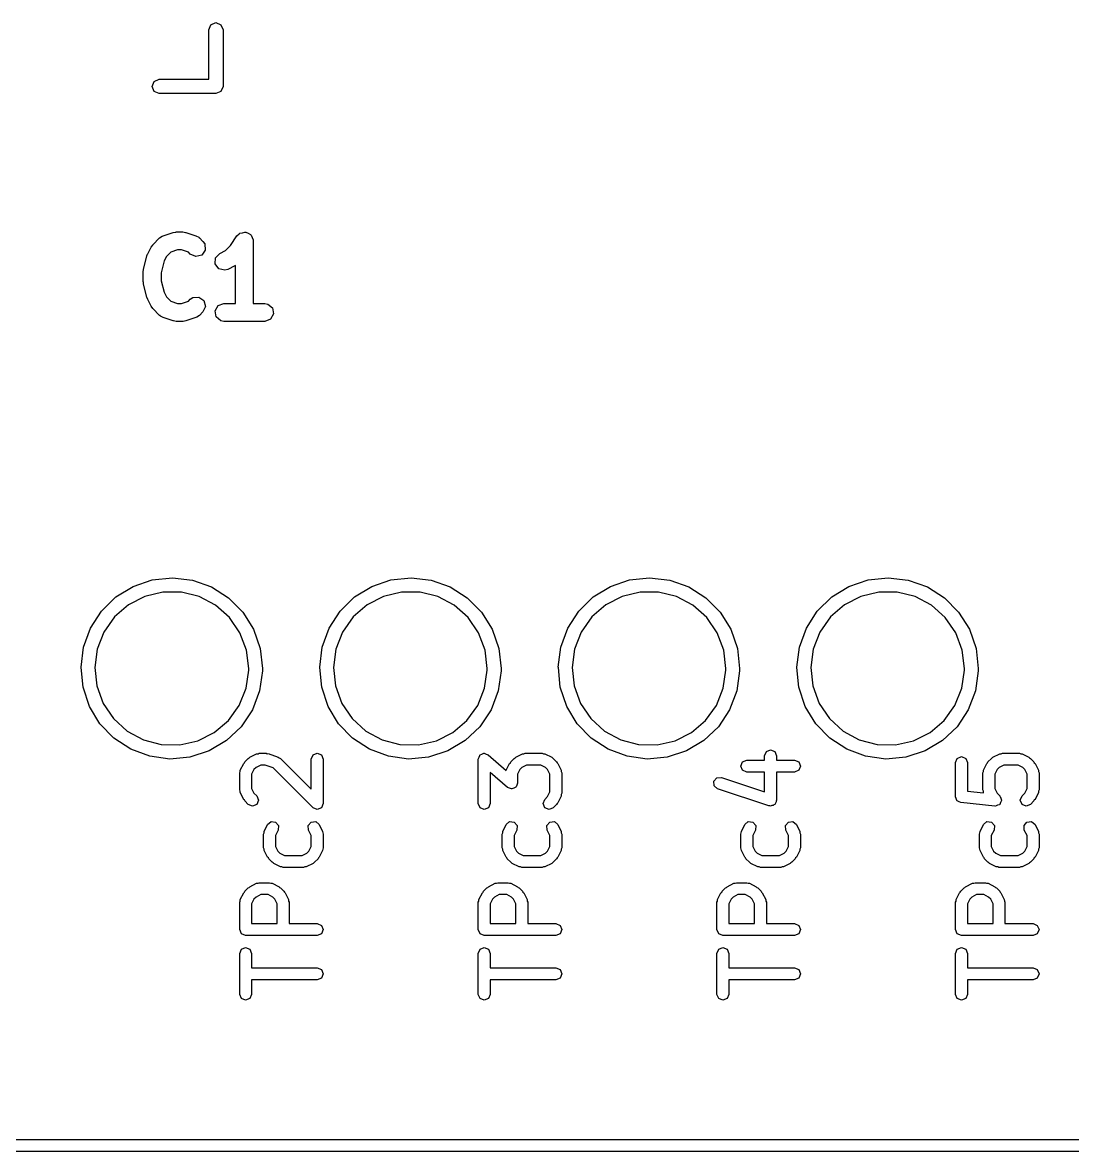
# Model space of a CAD drawing. Extents: x 58.1 to 150, y -119.5 to -80.4.
# Drawn here: x 83.75 to 92.55, y -118.05 to -108.58 of the extents above; entities that cross this region are included whole.
import ezdxf

# ---------------------------------------------------------------- set-up
doc = ezdxf.new("R2010")
doc.units = 0
doc.layers.add('BLACK', color=7, linetype='CONTINUOUS')

msp = doc.modelspace()

# ---------------------------------------------------------------- linework, layer by layer
at = {"layer": 'BLACK', "linetype": 'CONTINUOUS'}
for p, q in [((85.31, -108.645), (85.3276, -108.603)), ((85.31, -109.06), (85.31, -108.645)), ((85.3276, -108.603), (85.37, -108.585)), ((85.37, -108.585), (85.4124, -108.603)), ((85.4124, -108.603), (85.43, -108.645)), ((85.43, -108.645), (85.43, -109.12)), ((84.835, -109.12), (84.8526, -109.078)), ((84.8526, -109.162), (84.835, -109.12)), ((84.8526, -109.078), (84.895, -109.06)), ((84.895, -109.06), (85.31, -109.06)), ((85.43, -109.12), (85.4124, -109.162)), ((84.895, -109.18), (84.8526, -109.162)), ((85.37, -109.18), (84.895, -109.18)), ((85.4124, -109.162), (85.37, -109.18)), ((84.9271, -110.373), (85.0129, -110.344)), ((85.0129, -110.344), (85.035, -110.341)), ((85.035, -110.341), (85.0366, -110.34)), ((85.0366, -110.34), (85.0937, -110.34)), ((85.0937, -110.34), (85.1158, -110.344)), ((85.1158, -110.344), (85.1174, -110.344)), ((85.1174, -110.344), (85.2031, -110.373)), ((85.5456, -110.374), (85.5636, -110.355)), ((85.5636, -110.355), (85.5677, -110.354)), ((85.5677, -110.354), (85.5705, -110.35)), ((85.5705, -110.35), (85.5919, -110.347)), ((85.5919, -110.347), (85.6128, -110.341)), ((85.6128, -110.341), (85.6168, -110.342)), ((85.6168, -110.342), (85.621, -110.342)), ((85.621, -110.342), (85.6399, -110.352)), ((85.6399, -110.352), (85.6598, -110.361)), ((85.6598, -110.361), (85.6617, -110.365)), ((84.8266, -110.468), (84.84, -110.45)), ((84.84, -110.45), (84.8407, -110.448)), ((84.8407, -110.448), (84.8978, -110.391)), ((84.8978, -110.391), (84.9192, -110.376)), ((84.9192, -110.376), (84.9236, -110.376)), ((84.9236, -110.376), (84.9271, -110.373)), ((85.2031, -110.373), (85.2261, -110.385)), ((85.2261, -110.385), (85.2284, -110.389)), ((85.2284, -110.389), (85.2325, -110.391)), ((85.2325, -110.391), (85.261, -110.42)), ((85.261, -110.42), (85.276, -110.441)), ((85.276, -110.441), (85.2804, -110.492)), ((85.4493, -110.497), (85.4926, -110.453)), ((85.4926, -110.453), (85.5456, -110.374)), ((85.6617, -110.365), (85.6655, -110.367)), ((85.6655, -110.367), (85.6729, -110.388)), ((85.6729, -110.388), (85.6825, -110.407)), ((85.6825, -110.407), (85.6815, -110.411)), ((85.6815, -110.411), (85.683, -110.415)), ((85.683, -110.415), (85.683, -110.94)), ((84.7638, -110.654), (84.7924, -110.54)), ((84.7924, -110.54), (84.7977, -110.528)), ((84.7977, -110.528), (84.7981, -110.525)), ((84.7981, -110.525), (84.8266, -110.468)), ((84.9554, -110.546), (84.9359, -110.584)), ((84.9914, -110.51), (84.9554, -110.546)), ((85.0487, -110.49), (84.9914, -110.51)), ((85.0815, -110.49), (85.0487, -110.49)), ((85.1389, -110.51), (85.0815, -110.49)), ((85.155, -110.526), (85.1389, -110.51)), ((85.2015, -110.547), (85.155, -110.526)), ((85.251, -110.534), (85.2015, -110.547)), ((85.2804, -110.492), (85.251, -110.534)), ((85.3678, -110.557), (85.403, -110.52)), ((85.403, -110.52), (85.4493, -110.497)), ((84.9359, -110.584), (84.9116, -110.682)), ((85.3647, -110.608), (85.3678, -110.557)), ((85.3952, -110.649), (85.3647, -110.608)), ((85.5273, -110.625), (85.4701, -110.654)), ((85.5284, -110.624), (85.5273, -110.625)), ((85.533, -110.621), (85.5284, -110.624)), ((85.533, -110.94), (85.533, -110.621)), ((84.7616, -110.673), (84.7642, -110.658)), ((84.7616, -110.758), (84.7616, -110.673)), ((84.7642, -110.658), (84.7638, -110.654)), ((84.9116, -110.682), (84.9116, -110.749)), ((85.4451, -110.661), (85.3952, -110.649)), ((85.4701, -110.654), (85.4451, -110.661)), ((84.7628, -110.762), (84.7616, -110.758)), ((84.7638, -110.776), (84.7628, -110.762)), ((84.7924, -110.891), (84.7638, -110.776)), ((84.9116, -110.749), (84.9359, -110.846)), ((84.7944, -110.894), (84.7924, -110.891)), ((84.7981, -110.906), (84.7944, -110.894)), ((84.8266, -110.963), (84.7981, -110.906)), ((84.9359, -110.846), (84.9554, -110.885)), ((84.9554, -110.885), (84.9914, -110.921)), ((84.9914, -110.921), (85.0487, -110.94)), ((85.0815, -110.94), (85.1389, -110.921)), ((85.1389, -110.921), (85.155, -110.905)), ((85.155, -110.905), (85.1763, -110.89)), ((85.1763, -110.89), (85.2274, -110.886)), ((85.2274, -110.886), (85.2694, -110.915)), ((85.2694, -110.915), (85.2827, -110.965)), ((84.8278, -110.964), (84.8266, -110.963)), ((84.8407, -110.983), (84.8278, -110.964)), ((84.8978, -111.04), (84.8407, -110.983)), ((85.0487, -110.94), (85.0815, -110.94)), ((85.261, -111.011), (85.2325, -111.04)), ((85.2827, -110.965), (85.261, -111.011)), ((85.3627, -111.002), (85.3884, -110.958)), ((85.3716, -111.053), (85.3627, -111.002)), ((85.3884, -110.958), (85.4366, -110.94)), ((85.4366, -110.94), (85.533, -110.94)), ((85.683, -110.94), (85.7794, -110.94)), ((85.7794, -110.94), (85.8051, -110.945)), ((85.8051, -110.945), (85.8444, -110.978)), ((85.8444, -110.978), (85.8533, -111.028)), ((84.9019, -111.042), (84.8978, -111.04)), ((84.9042, -111.046), (84.9019, -111.042)), ((84.9271, -111.058), (84.9042, -111.046)), ((85.0129, -111.087), (84.9271, -111.058)), ((85.0145, -111.087), (85.0129, -111.087)), ((85.0366, -111.09), (85.0145, -111.087)), ((85.0937, -111.09), (85.0366, -111.09)), ((85.0953, -111.09), (85.0937, -111.09)), ((85.1174, -111.087), (85.0953, -111.09)), ((85.2031, -111.058), (85.1174, -111.087)), ((85.2067, -111.055), (85.2031, -111.058)), ((85.2111, -111.055), (85.2067, -111.055)), ((85.2325, -111.04), (85.2111, -111.055)), ((85.4109, -111.086), (85.3716, -111.053)), ((85.4366, -111.09), (85.4109, -111.086)), ((85.7794, -111.09), (85.4366, -111.09)), ((85.8276, -111.073), (85.7794, -111.09)), ((85.8533, -111.028), (85.8276, -111.073)), ((84.6764, -113.312), (84.8368, -113.258)), ((84.8368, -113.258), (85.0053, -113.24)), ((85.0053, -113.24), (85.1735, -113.26)), ((85.1735, -113.26), (85.3332, -113.317)), ((86.6764, -113.312), (86.8368, -113.258)), ((86.8368, -113.258), (87.0053, -113.24)), ((87.0053, -113.24), (87.1735, -113.26)), ((87.1735, -113.26), (87.3332, -113.317)), ((88.6764, -113.312), (88.8368, -113.258)), ((88.8368, -113.258), (89.0053, -113.24)), ((89.0053, -113.24), (89.1735, -113.26)), ((89.1735, -113.26), (89.3332, -113.317)), ((90.6764, -113.312), (90.8368, -113.258)), ((90.8368, -113.258), (91.0053, -113.24)), ((91.0053, -113.24), (91.1735, -113.26)), ((91.1735, -113.26), (91.3332, -113.317)), ((84.5321, -113.401), (84.6764, -113.312)), ((84.9259, -113.36), (84.7753, -113.396)), ((85.0808, -113.36), (84.9259, -113.36)), ((85.231, -113.398), (85.0808, -113.36)), ((85.3332, -113.317), (85.4762, -113.408)), ((86.5321, -113.401), (86.6764, -113.312)), ((86.9259, -113.36), (86.7753, -113.396)), ((87.0808, -113.36), (86.9259, -113.36)), ((87.231, -113.398), (87.0808, -113.36)), ((87.3332, -113.317), (87.4762, -113.408)), ((88.5321, -113.401), (88.6764, -113.312)), ((88.9259, -113.36), (88.7753, -113.396)), ((89.0808, -113.36), (88.9259, -113.36)), ((89.231, -113.398), (89.0808, -113.36)), ((89.3332, -113.317), (89.4762, -113.408)), ((90.5321, -113.401), (90.6764, -113.312)), ((90.9259, -113.36), (90.7753, -113.396)), ((91.0808, -113.36), (90.9259, -113.36)), ((91.231, -113.398), (91.0808, -113.36)), ((91.3332, -113.317), (91.4762, -113.408)), ((84.411, -113.52), (84.5321, -113.401)), ((84.6376, -113.467), (84.5209, -113.569)), ((84.7753, -113.396), (84.6376, -113.467)), ((85.3679, -113.471), (85.231, -113.398)), ((85.4836, -113.574), (85.3679, -113.471)), ((85.4762, -113.408), (85.5956, -113.528)), ((86.411, -113.52), (86.5321, -113.401)), ((86.6376, -113.467), (86.5209, -113.569)), ((86.7753, -113.396), (86.6376, -113.467)), ((87.3679, -113.471), (87.231, -113.398)), ((87.4836, -113.574), (87.3679, -113.471)), ((87.4762, -113.408), (87.5956, -113.528)), ((88.411, -113.52), (88.5321, -113.401)), ((88.6376, -113.467), (88.5209, -113.569)), ((88.7753, -113.396), (88.6376, -113.467)), ((89.3679, -113.471), (89.231, -113.398)), ((89.4836, -113.574), (89.3679, -113.471)), ((89.4762, -113.408), (89.5956, -113.528)), ((90.411, -113.52), (90.5321, -113.401)), ((90.6376, -113.467), (90.5209, -113.569)), ((90.7753, -113.396), (90.6376, -113.467)), ((91.3679, -113.471), (91.231, -113.398)), ((91.4836, -113.574), (91.3679, -113.471)), ((91.4762, -113.408), (91.5956, -113.528)), ((84.3193, -113.662), (84.411, -113.52)), ((84.5209, -113.569), (84.4318, -113.695)), ((85.5713, -113.701), (85.4836, -113.574)), ((85.5956, -113.528), (85.6854, -113.672)), ((86.3193, -113.662), (86.411, -113.52)), ((86.5209, -113.569), (86.4318, -113.695)), ((87.5713, -113.701), (87.4836, -113.574)), ((87.5956, -113.528), (87.6854, -113.672)), ((88.3193, -113.662), (88.411, -113.52)), ((88.5209, -113.569), (88.4318, -113.695)), ((89.5713, -113.701), (89.4836, -113.574)), ((89.5956, -113.528), (89.6854, -113.672)), ((90.3193, -113.662), (90.411, -113.52)), ((90.5209, -113.569), (90.4318, -113.695)), ((91.5713, -113.701), (91.4836, -113.574)), ((91.5956, -113.528), (91.6854, -113.672)), ((84.2613, -113.821), (84.3193, -113.662)), ((85.6854, -113.672), (85.7411, -113.832)), ((86.2613, -113.821), (86.3193, -113.662)), ((87.6854, -113.672), (87.7411, -113.832)), ((88.2613, -113.821), (88.3193, -113.662)), ((89.6854, -113.672), (89.7411, -113.832)), ((90.2613, -113.821), (90.3193, -113.662)), ((91.6854, -113.672), (91.7411, -113.832)), ((84.4318, -113.695), (84.3756, -113.84)), ((85.6261, -113.846), (85.5713, -113.701)), ((86.4318, -113.695), (86.3756, -113.84)), ((87.6261, -113.846), (87.5713, -113.701)), ((88.4318, -113.695), (88.3756, -113.84)), ((89.6261, -113.846), (89.5713, -113.701)), ((90.4318, -113.695), (90.3756, -113.84)), ((91.6261, -113.846), (91.5713, -113.701)), ((84.2401, -113.989), (84.2613, -113.821)), ((84.3756, -113.84), (84.3553, -113.993)), ((85.6447, -114), (85.6261, -113.846)), ((85.7411, -113.832), (85.76, -114)), ((86.2401, -113.989), (86.2613, -113.821)), ((86.3756, -113.84), (86.3553, -113.993)), ((87.6447, -114), (87.6261, -113.846)), ((87.7411, -113.832), (87.76, -114)), ((88.2401, -113.989), (88.2613, -113.821)), ((88.3756, -113.84), (88.3553, -113.993)), ((89.6447, -114), (89.6261, -113.846)), ((89.7411, -113.832), (89.76, -114)), ((90.2401, -113.989), (90.2613, -113.821)), ((90.3756, -113.84), (90.3553, -113.993)), ((91.6447, -114), (91.6261, -113.846)), ((91.7411, -113.832), (91.76, -114)), ((84.2405, -113.993), (84.2401, -113.989)), ((84.2566, -114.158), (84.2405, -113.993)), ((84.3553, -113.993), (84.3723, -114.147)), ((85.6227, -114.167), (85.6446, -114.014)), ((85.6446, -114.014), (85.6447, -114)), ((85.7597, -114.021), (85.7361, -114.189)), ((85.76, -114), (85.7597, -114.021)), ((86.2405, -113.993), (86.2401, -113.989)), ((86.2566, -114.158), (86.2405, -113.993)), ((86.3553, -113.993), (86.3723, -114.147)), ((87.6227, -114.167), (87.6446, -114.014)), ((87.6446, -114.014), (87.6447, -114)), ((87.7597, -114.021), (87.7361, -114.189)), ((87.76, -114), (87.7597, -114.021)), ((88.2405, -113.993), (88.2401, -113.989)), ((88.2566, -114.158), (88.2405, -113.993)), ((88.3553, -113.993), (88.3723, -114.147)), ((89.6227, -114.167), (89.6446, -114.014)), ((89.6446, -114.014), (89.6447, -114)), ((89.7597, -114.021), (89.7361, -114.189)), ((89.76, -114), (89.7597, -114.021)), ((90.2405, -113.993), (90.2401, -113.989)), ((90.2566, -114.158), (90.2405, -113.993)), ((90.3553, -113.993), (90.3723, -114.147)), ((91.6227, -114.167), (91.6446, -114.014)), ((91.6446, -114.014), (91.6447, -114)), ((91.7597, -114.021), (91.7361, -114.189)), ((91.76, -114), (91.7597, -114.021)), ((84.3723, -114.147), (84.4256, -114.293)), ((86.3723, -114.147), (86.4256, -114.293)), ((88.3723, -114.147), (88.4256, -114.293)), ((90.3723, -114.147), (90.4256, -114.293)), ((84.3101, -114.319), (84.2566, -114.158)), ((85.565, -114.311), (85.6227, -114.167)), ((85.7361, -114.189), (85.676, -114.347)), ((86.3101, -114.319), (86.2566, -114.158)), ((87.565, -114.311), (87.6227, -114.167)), ((87.7361, -114.189), (87.676, -114.347)), ((88.3101, -114.319), (88.2566, -114.158)), ((89.565, -114.311), (89.6227, -114.167)), ((89.7361, -114.189), (89.676, -114.347)), ((90.3101, -114.319), (90.2566, -114.158)), ((91.565, -114.311), (91.6227, -114.167)), ((91.7361, -114.189), (91.676, -114.347)), ((84.3979, -114.464), (84.3101, -114.319)), ((84.4256, -114.293), (84.512, -114.421)), ((85.4746, -114.436), (85.565, -114.311)), ((86.3979, -114.464), (86.3101, -114.319)), ((86.4256, -114.293), (86.512, -114.421)), ((87.4746, -114.436), (87.565, -114.311)), ((88.3979, -114.464), (88.3101, -114.319)), ((88.4256, -114.293), (88.512, -114.421)), ((89.4746, -114.436), (89.565, -114.311)), ((90.3979, -114.464), (90.3101, -114.319)), ((90.4256, -114.293), (90.512, -114.421)), ((91.4746, -114.436), (91.565, -114.311)), ((84.512, -114.421), (84.6265, -114.526)), ((85.676, -114.347), (85.5822, -114.489)), ((86.512, -114.421), (86.6265, -114.526)), ((87.676, -114.347), (87.5822, -114.489)), ((88.512, -114.421), (88.6265, -114.526)), ((89.676, -114.347), (89.5822, -114.489)), ((90.512, -114.421), (90.6265, -114.526)), ((91.676, -114.347), (91.5822, -114.489)), ((84.5156, -114.586), (84.3979, -114.464)), ((84.6265, -114.526), (84.7627, -114.599)), ((85.3568, -114.537), (85.4746, -114.436)), ((85.5822, -114.489), (85.4595, -114.605)), ((86.5156, -114.586), (86.3979, -114.464)), ((86.6265, -114.526), (86.7627, -114.599)), ((87.3568, -114.537), (87.4746, -114.436)), ((87.5822, -114.489), (87.4595, -114.605)), ((88.5156, -114.586), (88.3979, -114.464)), ((88.6265, -114.526), (88.7627, -114.599)), ((89.3568, -114.537), (89.4746, -114.436)), ((89.5822, -114.489), (89.4595, -114.605)), ((90.5156, -114.586), (90.3979, -114.464)), ((90.6265, -114.526), (90.7627, -114.599)), ((91.3568, -114.537), (91.4746, -114.436)), ((91.5822, -114.489), (91.4595, -114.605)), ((84.6573, -114.678), (84.5156, -114.586)), ((84.7627, -114.599), (84.9125, -114.639)), ((85.0674, -114.641), (85.2184, -114.607)), ((85.2184, -114.607), (85.3568, -114.537)), ((85.4595, -114.605), (85.314, -114.692)), ((86.6573, -114.678), (86.5156, -114.586)), ((86.7627, -114.599), (86.9125, -114.639)), ((87.0674, -114.641), (87.2184, -114.607)), ((87.2184, -114.607), (87.3568, -114.537)), ((87.4595, -114.605), (87.314, -114.692)), ((88.6573, -114.678), (88.5156, -114.586)), ((88.7627, -114.599), (88.9125, -114.639)), ((89.0674, -114.641), (89.2184, -114.607)), ((89.2184, -114.607), (89.3568, -114.537)), ((89.4595, -114.605), (89.314, -114.692)), ((90.6573, -114.678), (90.5156, -114.586)), ((90.7627, -114.599), (90.9125, -114.639)), ((91.0674, -114.641), (91.2184, -114.607)), ((91.2184, -114.607), (91.3568, -114.537)), ((91.4595, -114.605), (91.314, -114.692)), ((84.8161, -114.737), (84.6573, -114.678)), ((84.9125, -114.639), (85.0674, -114.641)), ((85.314, -114.692), (85.1528, -114.744)), ((85.723, -114.716), (85.7337, -114.711)), ((85.7337, -114.711), (85.7909, -114.711)), ((85.7909, -114.711), (85.7985, -114.715)), ((85.7985, -114.715), (85.8067, -114.714)), ((85.8067, -114.714), (85.8924, -114.743)), ((86.1841, -114.726), (86.2194, -114.711)), ((86.2194, -114.711), (86.2548, -114.726)), ((86.8161, -114.737), (86.6573, -114.678)), ((86.9125, -114.639), (87.0674, -114.641)), ((87.314, -114.692), (87.1528, -114.744)), ((87.6003, -114.719), (87.6161, -114.712)), ((87.6161, -114.712), (87.6178, -114.712)), ((87.6178, -114.712), (87.6194, -114.711)), ((87.6194, -114.711), (87.6357, -114.718)), ((87.9515, -114.716), (87.9623, -114.711)), ((87.9623, -114.711), (88.1051, -114.711)), ((88.1051, -114.711), (88.1159, -114.716)), ((88.8161, -114.737), (88.6573, -114.678)), ((88.9125, -114.639), (89.0674, -114.641)), ((89.314, -114.692), (89.1528, -114.744)), ((89.9694, -114.733), (89.9841, -114.698)), ((89.9841, -114.698), (90.0194, -114.683)), ((90.0194, -114.683), (90.0548, -114.698)), ((90.0548, -114.698), (90.0694, -114.733)), ((90.8161, -114.737), (90.6573, -114.678)), ((90.9125, -114.639), (91.0674, -114.641)), ((91.314, -114.692), (91.1528, -114.744)), ((91.9515, -114.716), (91.9623, -114.711)), ((91.9623, -114.711), (92.1051, -114.711)), ((92.1051, -114.711), (92.1159, -114.716)), ((84.9841, -114.76), (84.8161, -114.737)), ((85.1528, -114.744), (84.9841, -114.76)), ((85.5747, -114.853), (85.6033, -114.796)), ((85.6033, -114.796), (85.6095, -114.791)), ((85.6095, -114.791), (85.6126, -114.783)), ((85.6126, -114.783), (85.6412, -114.755)), ((85.6412, -114.755), (85.6488, -114.751)), ((85.6488, -114.751), (85.6542, -114.745)), ((85.6542, -114.745), (85.7114, -114.717)), ((85.7114, -114.717), (85.723, -114.716)), ((85.8924, -114.743), (85.9012, -114.75)), ((85.9012, -114.75), (85.9119, -114.755)), ((85.9119, -114.755), (86.1694, -115.012)), ((86.1694, -114.761), (86.1841, -114.726)), ((86.1694, -115.012), (86.1694, -114.761)), ((86.2548, -114.726), (86.2694, -114.761)), ((86.2694, -114.761), (86.2694, -115.133)), ((86.9841, -114.76), (86.8161, -114.737)), ((87.1528, -114.744), (86.9841, -114.76)), ((87.5694, -114.761), (87.5762, -114.745)), ((87.5694, -115.133), (87.5694, -114.761)), ((87.5762, -114.745), (87.5818, -114.729)), ((87.5818, -114.729), (87.5834, -114.728)), ((87.5834, -114.728), (87.5841, -114.726)), ((87.5841, -114.726), (87.6003, -114.719)), ((87.6357, -114.718), (87.6524, -114.724)), ((87.6524, -114.724), (87.8031, -114.856)), ((87.8033, -114.853), (87.8319, -114.796)), ((87.8319, -114.796), (87.8381, -114.791)), ((87.8381, -114.791), (87.8412, -114.783)), ((87.8412, -114.783), (87.8698, -114.755)), ((87.8698, -114.755), (87.8774, -114.751)), ((87.8774, -114.751), (87.8828, -114.745)), ((87.8828, -114.745), (87.9399, -114.717)), ((87.9399, -114.717), (87.9515, -114.716)), ((88.1159, -114.716), (88.1275, -114.717)), ((88.1275, -114.717), (88.1846, -114.745)), ((88.1846, -114.745), (88.19, -114.751)), ((88.19, -114.751), (88.1976, -114.755)), ((88.1976, -114.755), (88.2262, -114.783)), ((88.2262, -114.783), (88.2294, -114.791)), ((88.2294, -114.791), (88.2356, -114.796)), ((88.2356, -114.796), (88.2642, -114.853)), ((88.9841, -114.76), (88.8161, -114.737)), ((89.1528, -114.744), (88.9841, -114.76)), ((89.7694, -114.819), (89.7841, -114.783)), ((89.7841, -114.783), (89.8194, -114.769)), ((89.8194, -114.769), (89.9694, -114.769)), ((89.9694, -114.769), (89.9694, -114.733)), ((90.0694, -114.733), (90.0694, -114.769)), ((90.0694, -114.769), (90.2194, -114.769)), ((90.2194, -114.769), (90.2548, -114.783)), ((90.2548, -114.783), (90.2694, -114.819)), ((90.9841, -114.76), (90.8161, -114.737)), ((91.1528, -114.744), (90.9841, -114.76)), ((91.5694, -114.79), (91.5841, -114.755)), ((91.5694, -115.076), (91.5694, -114.79)), ((91.5841, -114.755), (91.6194, -114.74)), ((91.6194, -114.74), (91.6548, -114.755)), ((91.6548, -114.755), (91.6694, -114.79)), ((91.6694, -114.79), (91.6694, -115.03)), ((91.8033, -114.853), (91.8319, -114.796)), ((91.8319, -114.796), (91.8381, -114.791)), ((91.8381, -114.791), (91.8412, -114.783)), ((91.8412, -114.783), (91.8698, -114.755)), ((91.8698, -114.755), (91.8774, -114.751)), ((91.8774, -114.751), (91.8828, -114.745)), ((91.8828, -114.745), (91.9399, -114.717)), ((91.9399, -114.717), (91.9515, -114.716)), ((92.1159, -114.716), (92.1275, -114.717)), ((92.1275, -114.717), (92.1846, -114.745)), ((92.1846, -114.745), (92.19, -114.751)), ((92.19, -114.751), (92.1976, -114.755)), ((92.1976, -114.755), (92.2262, -114.783)), ((92.2262, -114.783), (92.2294, -114.791)), ((92.2294, -114.791), (92.2356, -114.796)), ((92.2356, -114.796), (92.2642, -114.853)), ((85.5694, -114.876), (85.5739, -114.865)), ((85.5694, -115.019), (85.5694, -114.876)), ((85.5739, -114.865), (85.5747, -114.853)), ((85.6891, -114.848), (85.6694, -114.888)), ((85.6694, -114.888), (85.6694, -115.007)), ((85.7062, -114.831), (85.6891, -114.848)), ((85.7455, -114.811), (85.7062, -114.831)), ((85.7827, -114.811), (85.7455, -114.811)), ((85.8496, -114.834), (85.7827, -114.811)), ((86.1841, -115.168), (85.8496, -114.834)), ((87.8151, -114.999), (87.6694, -114.872)), ((87.6694, -114.872), (87.6694, -115.133)), ((87.8031, -114.856), (87.8033, -114.853)), ((87.9177, -114.848), (87.898, -114.888)), ((87.898, -114.888), (87.898, -114.961)), ((87.9348, -114.831), (87.9177, -114.848)), ((87.9741, -114.811), (87.9348, -114.831)), ((88.0933, -114.811), (87.9741, -114.811)), ((88.1327, -114.831), (88.0933, -114.811)), ((88.1498, -114.848), (88.1327, -114.831)), ((88.1694, -114.888), (88.1498, -114.848)), ((88.1694, -115.035), (88.1694, -114.888)), ((88.2642, -114.853), (88.265, -114.865)), ((88.265, -114.865), (88.2694, -114.876)), ((88.2694, -114.876), (88.2694, -115.047)), ((89.7841, -114.854), (89.7694, -114.819)), ((89.8194, -114.869), (89.7841, -114.854)), ((89.9694, -114.869), (89.8194, -114.869)), ((89.9694, -115.035), (89.9694, -114.869)), ((90.2194, -114.869), (90.0694, -114.869)), ((90.0694, -114.869), (90.0694, -115.104)), ((90.2548, -114.854), (90.2194, -114.869)), ((90.2694, -114.819), (90.2548, -114.854)), ((91.798, -114.876), (91.8025, -114.865)), ((91.798, -115.019), (91.798, -114.876)), ((91.8025, -114.865), (91.8033, -114.853)), ((91.9177, -114.848), (91.898, -114.888)), ((91.898, -114.888), (91.898, -115.007)), ((91.9348, -114.831), (91.9177, -114.848)), ((91.9741, -114.811), (91.9348, -114.831)), ((92.0933, -114.811), (91.9741, -114.811)), ((92.1327, -114.831), (92.0933, -114.811)), ((92.1498, -114.848), (92.1327, -114.831)), ((92.1694, -114.888), (92.1498, -114.848)), ((92.1694, -115.007), (92.1694, -114.888)), ((92.2642, -114.853), (92.265, -114.865)), ((92.265, -114.865), (92.2694, -114.876)), ((92.2694, -114.876), (92.2694, -115.019)), ((87.8317, -115.005), (87.8151, -114.999)), ((87.8834, -114.997), (87.8671, -115.004)), ((87.884, -114.995), (87.8834, -114.997)), ((87.8856, -114.994), (87.884, -114.995)), ((87.8913, -114.978), (87.8856, -114.994)), ((87.898, -114.961), (87.8913, -114.978)), ((89.5434, -114.946), (89.5685, -114.917)), ((89.5461, -114.984), (89.5434, -114.946)), ((89.575, -115.009), (89.5461, -114.984)), ((89.5685, -114.917), (89.6067, -114.914)), ((89.6067, -114.914), (89.9694, -115.035)), ((85.5739, -115.029), (85.5694, -115.019)), ((85.5747, -115.041), (85.5739, -115.029)), ((85.6033, -115.098), (85.5747, -115.041)), ((85.6694, -115.007), (85.6891, -115.046)), ((85.6891, -115.046), (85.7119, -115.069)), ((85.7119, -115.069), (85.7266, -115.104)), ((87.848, -115.011), (87.8317, -115.005)), ((87.8496, -115.011), (87.848, -115.011)), ((87.8513, -115.011), (87.8496, -115.011)), ((87.8671, -115.004), (87.8513, -115.011)), ((88.1269, -115.098), (88.1498, -115.075)), ((88.1498, -115.075), (88.1694, -115.035)), ((88.2642, -115.07), (88.2356, -115.127)), ((88.265, -115.058), (88.2642, -115.07)), ((88.2694, -115.047), (88.265, -115.058)), ((90.0036, -115.152), (89.575, -115.009)), ((91.5759, -115.091), (91.5694, -115.076)), ((91.5807, -115.107), (91.5759, -115.091)), ((91.6694, -115.03), (91.8048, -115.044)), ((91.8025, -115.029), (91.798, -115.019)), ((91.8033, -115.041), (91.8025, -115.029)), ((91.8048, -115.044), (91.8033, -115.041)), ((91.898, -115.007), (91.9177, -115.046)), ((91.9177, -115.046), (91.9405, -115.069)), ((91.9405, -115.069), (91.9415, -115.071)), ((91.9415, -115.071), (91.9438, -115.073)), ((91.9438, -115.073), (91.9487, -115.089)), ((91.9487, -115.089), (91.9551, -115.104)), ((92.1123, -115.104), (92.1269, -115.069)), ((92.1269, -115.069), (92.1498, -115.046)), ((92.1498, -115.046), (92.1694, -115.007)), ((92.2642, -115.041), (92.2356, -115.098)), ((92.265, -115.029), (92.2642, -115.041)), ((92.2694, -115.019), (92.265, -115.029)), ((85.6095, -115.103), (85.6033, -115.098)), ((85.6126, -115.111), (85.6095, -115.103)), ((85.6412, -115.14), (85.6126, -115.111)), ((85.6766, -115.154), (85.6412, -115.14)), ((85.7119, -115.14), (85.6766, -115.154)), ((85.7266, -115.104), (85.7119, -115.14)), ((86.2194, -115.183), (86.1841, -115.168)), ((86.2548, -115.168), (86.2194, -115.183)), ((86.2694, -115.133), (86.2548, -115.168)), ((87.5841, -115.168), (87.5694, -115.133)), ((87.6194, -115.183), (87.5841, -115.168)), ((87.6548, -115.168), (87.6194, -115.183)), ((87.6694, -115.133), (87.6548, -115.168)), ((88.1123, -115.133), (88.1269, -115.098)), ((88.1269, -115.168), (88.1123, -115.133)), ((88.1623, -115.183), (88.1269, -115.168)), ((88.1976, -115.168), (88.1623, -115.183)), ((88.2262, -115.14), (88.1976, -115.168)), ((88.2294, -115.132), (88.2262, -115.14)), ((88.2356, -115.127), (88.2294, -115.132)), ((90.0118, -115.151), (90.0036, -115.152)), ((90.0194, -115.154), (90.0118, -115.151)), ((90.0302, -115.15), (90.0194, -115.154)), ((90.0418, -115.149), (90.0302, -115.15)), ((90.0472, -115.143), (90.0418, -115.149)), ((90.0548, -115.14), (90.0472, -115.143)), ((90.0592, -115.129), (90.0548, -115.14)), ((90.0669, -115.12), (90.0592, -115.129)), ((90.0694, -115.104), (90.0663, -115.112)), ((90.0663, -115.112), (90.0669, -115.12)), ((91.5831, -115.109), (91.5807, -115.107)), ((91.5841, -115.111), (91.5831, -115.109)), ((91.5996, -115.118), (91.5841, -115.111)), ((91.6145, -115.125), (91.5996, -115.118)), ((91.9002, -115.154), (91.6145, -115.125)), ((91.9027, -115.153), (91.9002, -115.154)), ((91.9051, -115.154), (91.9027, -115.153)), ((91.9207, -115.148), (91.9051, -115.154)), ((91.9368, -115.143), (91.9207, -115.148)), ((91.9381, -115.141), (91.9368, -115.143)), ((91.9405, -115.14), (91.9381, -115.141)), ((91.9469, -115.124), (91.9405, -115.14)), ((91.9549, -115.109), (91.9469, -115.124)), ((91.9551, -115.104), (91.9541, -115.107)), ((91.9541, -115.107), (91.9549, -115.109)), ((92.1269, -115.14), (92.1123, -115.104)), ((92.1623, -115.154), (92.1269, -115.14)), ((92.1976, -115.14), (92.1623, -115.154)), ((92.2262, -115.111), (92.1976, -115.14)), ((92.2294, -115.103), (92.2262, -115.111)), ((92.2356, -115.098), (92.2294, -115.103)), ((85.7739, -115.379), (85.7747, -115.368)), ((85.7747, -115.368), (85.8033, -115.31)), ((85.8033, -115.31), (85.8322, -115.285)), ((85.8322, -115.285), (85.8704, -115.288)), ((85.8927, -115.355), (85.8694, -115.402)), ((85.8704, -115.288), (85.8954, -115.317)), ((85.8954, -115.317), (85.8927, -115.355)), ((86.1434, -115.317), (86.1685, -115.288)), ((86.1461, -115.355), (86.1434, -115.317)), ((86.1694, -115.402), (86.1461, -115.355)), ((86.1685, -115.288), (86.2067, -115.285)), ((86.2067, -115.285), (86.2356, -115.31)), ((86.2356, -115.31), (86.2642, -115.368)), ((86.2642, -115.368), (86.265, -115.379)), ((87.7739, -115.379), (87.7747, -115.368)), ((87.7747, -115.368), (87.8033, -115.31)), ((87.8033, -115.31), (87.8322, -115.285)), ((87.8322, -115.285), (87.8704, -115.288)), ((87.8927, -115.355), (87.8694, -115.402)), ((87.8704, -115.288), (87.8954, -115.317)), ((87.8954, -115.317), (87.8927, -115.355)), ((88.1434, -115.317), (88.1685, -115.288)), ((88.1461, -115.355), (88.1434, -115.317)), ((88.1694, -115.402), (88.1461, -115.355)), ((88.1685, -115.288), (88.2067, -115.285)), ((88.2067, -115.285), (88.2356, -115.31)), ((88.2356, -115.31), (88.2642, -115.368)), ((88.2642, -115.368), (88.265, -115.379)), ((89.7739, -115.379), (89.7747, -115.368)), ((89.7747, -115.368), (89.8033, -115.31)), ((89.8033, -115.31), (89.8322, -115.285)), ((89.8322, -115.285), (89.8704, -115.288)), ((89.8927, -115.355), (89.8694, -115.402)), ((89.8704, -115.288), (89.8954, -115.317)), ((89.8954, -115.317), (89.8927, -115.355)), ((90.1434, -115.317), (90.1685, -115.288)), ((90.1461, -115.355), (90.1434, -115.317)), ((90.1694, -115.402), (90.1461, -115.355)), ((90.1685, -115.288), (90.2067, -115.285)), ((90.2067, -115.285), (90.2356, -115.31)), ((90.2356, -115.31), (90.2642, -115.368)), ((90.2642, -115.368), (90.265, -115.379)), ((91.7739, -115.379), (91.7747, -115.368)), ((91.7747, -115.368), (91.8033, -115.31)), ((91.8033, -115.31), (91.8322, -115.285)), ((91.8322, -115.285), (91.8704, -115.288)), ((91.8927, -115.355), (91.8694, -115.402)), ((91.8704, -115.288), (91.8954, -115.317)), ((91.8954, -115.317), (91.8927, -115.355)), ((92.1434, -115.317), (92.1685, -115.288)), ((92.1461, -115.355), (92.1434, -115.317)), ((92.1694, -115.402), (92.1461, -115.355)), ((92.1685, -115.288), (92.2067, -115.285)), ((92.2067, -115.285), (92.2356, -115.31)), ((92.2356, -115.31), (92.2642, -115.368)), ((92.2642, -115.368), (92.265, -115.379)), ((85.7694, -115.39), (85.7739, -115.379)), ((85.7694, -115.504), (85.7694, -115.39)), ((85.8694, -115.402), (85.8694, -115.492)), ((86.1694, -115.492), (86.1694, -115.402)), ((86.265, -115.379), (86.2694, -115.39)), ((86.2694, -115.39), (86.2694, -115.504)), ((87.7694, -115.39), (87.7739, -115.379)), ((87.7694, -115.504), (87.7694, -115.39)), ((87.8694, -115.402), (87.8694, -115.492)), ((88.1694, -115.492), (88.1694, -115.402)), ((88.265, -115.379), (88.2694, -115.39)), ((88.2694, -115.39), (88.2694, -115.504)), ((89.7694, -115.39), (89.7739, -115.379)), ((89.7694, -115.504), (89.7694, -115.39)), ((89.8694, -115.402), (89.8694, -115.492)), ((90.1694, -115.492), (90.1694, -115.402)), ((90.265, -115.379), (90.2694, -115.39)), ((90.2694, -115.39), (90.2694, -115.504)), ((91.7694, -115.39), (91.7739, -115.379)), ((91.7694, -115.504), (91.7694, -115.39)), ((91.8694, -115.402), (91.8694, -115.492)), ((92.1694, -115.492), (92.1694, -115.402)), ((92.265, -115.379), (92.2694, -115.39)), ((92.2694, -115.39), (92.2694, -115.504)), ((85.7739, -115.515), (85.7694, -115.504)), ((85.7747, -115.527), (85.7739, -115.515)), ((85.8033, -115.584), (85.7747, -115.527)), ((85.8694, -115.492), (85.8891, -115.532)), ((85.8891, -115.532), (85.9062, -115.549)), ((85.9062, -115.549), (85.9455, -115.569)), ((86.0933, -115.569), (86.1327, -115.549)), ((86.1327, -115.549), (86.1498, -115.532)), ((86.1498, -115.532), (86.1694, -115.492)), ((86.2642, -115.527), (86.2356, -115.584)), ((86.265, -115.515), (86.2642, -115.527)), ((86.2694, -115.504), (86.265, -115.515)), ((87.7739, -115.515), (87.7694, -115.504)), ((87.7747, -115.527), (87.7739, -115.515)), ((87.8033, -115.584), (87.7747, -115.527)), ((87.8694, -115.492), (87.8891, -115.532)), ((87.8891, -115.532), (87.9062, -115.549)), ((87.9062, -115.549), (87.9455, -115.569)), ((88.0933, -115.569), (88.1327, -115.549)), ((88.1327, -115.549), (88.1498, -115.532)), ((88.1498, -115.532), (88.1694, -115.492)), ((88.2642, -115.527), (88.2356, -115.584)), ((88.265, -115.515), (88.2642, -115.527)), ((88.2694, -115.504), (88.265, -115.515)), ((89.7739, -115.515), (89.7694, -115.504)), ((89.7747, -115.527), (89.7739, -115.515)), ((89.8033, -115.584), (89.7747, -115.527)), ((89.8694, -115.492), (89.8891, -115.532)), ((89.8891, -115.532), (89.9062, -115.549)), ((89.9062, -115.549), (89.9455, -115.569)), ((90.0933, -115.569), (90.1327, -115.549)), ((90.1327, -115.549), (90.1498, -115.532)), ((90.1498, -115.532), (90.1694, -115.492)), ((90.2642, -115.527), (90.2356, -115.584)), ((90.265, -115.515), (90.2642, -115.527)), ((90.2694, -115.504), (90.265, -115.515)), ((91.7739, -115.515), (91.7694, -115.504)), ((91.7747, -115.527), (91.7739, -115.515)), ((91.8033, -115.584), (91.7747, -115.527)), ((91.8694, -115.492), (91.8891, -115.532)), ((91.8891, -115.532), (91.9062, -115.549)), ((91.9062, -115.549), (91.9455, -115.569)), ((92.0933, -115.569), (92.1327, -115.549)), ((92.1327, -115.549), (92.1498, -115.532)), ((92.1498, -115.532), (92.1694, -115.492)), ((92.2642, -115.527), (92.2356, -115.584)), ((92.265, -115.515), (92.2642, -115.527)), ((92.2694, -115.504), (92.265, -115.515)), ((85.8095, -115.589), (85.8033, -115.584)), ((85.8126, -115.597), (85.8095, -115.589)), ((85.8412, -115.625), (85.8126, -115.597)), ((85.8488, -115.629), (85.8412, -115.625)), ((85.8542, -115.635), (85.8488, -115.629)), ((85.9114, -115.663), (85.8542, -115.635)), ((85.9455, -115.569), (86.0933, -115.569)), ((86.1846, -115.635), (86.1275, -115.663)), ((86.19, -115.629), (86.1846, -115.635)), ((86.1976, -115.625), (86.19, -115.629)), ((86.2262, -115.597), (86.1976, -115.625)), ((86.2294, -115.589), (86.2262, -115.597)), ((86.2356, -115.584), (86.2294, -115.589)), ((87.8095, -115.589), (87.8033, -115.584)), ((87.8126, -115.597), (87.8095, -115.589)), ((87.8412, -115.625), (87.8126, -115.597)), ((87.8488, -115.629), (87.8412, -115.625)), ((87.8542, -115.635), (87.8488, -115.629)), ((87.9114, -115.663), (87.8542, -115.635)), ((87.9455, -115.569), (88.0933, -115.569)), ((88.1846, -115.635), (88.1275, -115.663)), ((88.19, -115.629), (88.1846, -115.635)), ((88.1976, -115.625), (88.19, -115.629)), ((88.2262, -115.597), (88.1976, -115.625)), ((88.2294, -115.589), (88.2262, -115.597)), ((88.2356, -115.584), (88.2294, -115.589)), ((89.8095, -115.589), (89.8033, -115.584)), ((89.8126, -115.597), (89.8095, -115.589)), ((89.8412, -115.625), (89.8126, -115.597)), ((89.8488, -115.629), (89.8412, -115.625)), ((89.8542, -115.635), (89.8488, -115.629)), ((89.9114, -115.663), (89.8542, -115.635)), ((89.9455, -115.569), (90.0933, -115.569)), ((90.1846, -115.635), (90.1275, -115.663)), ((90.19, -115.629), (90.1846, -115.635)), ((90.1976, -115.625), (90.19, -115.629)), ((90.2262, -115.597), (90.1976, -115.625)), ((90.2294, -115.589), (90.2262, -115.597)), ((90.2356, -115.584), (90.2294, -115.589)), ((91.8095, -115.589), (91.8033, -115.584)), ((91.8126, -115.597), (91.8095, -115.589)), ((91.8412, -115.625), (91.8126, -115.597)), ((91.8488, -115.629), (91.8412, -115.625)), ((91.8542, -115.635), (91.8488, -115.629)), ((91.9114, -115.663), (91.8542, -115.635)), ((91.9455, -115.569), (92.0933, -115.569)), ((92.1846, -115.635), (92.1275, -115.663)), ((92.19, -115.629), (92.1846, -115.635)), ((92.1976, -115.625), (92.19, -115.629)), ((92.2262, -115.597), (92.1976, -115.625)), ((92.2294, -115.589), (92.2262, -115.597)), ((92.2356, -115.584), (92.2294, -115.589)), ((85.923, -115.664), (85.9114, -115.663)), ((85.9337, -115.669), (85.923, -115.664)), ((86.1051, -115.669), (85.9337, -115.669)), ((86.1159, -115.664), (86.1051, -115.669)), ((86.1275, -115.663), (86.1159, -115.664)), ((87.923, -115.664), (87.9114, -115.663)), ((87.9337, -115.669), (87.923, -115.664)), ((88.1051, -115.669), (87.9337, -115.669)), ((88.1159, -115.664), (88.1051, -115.669)), ((88.1275, -115.663), (88.1159, -115.664)), ((89.923, -115.664), (89.9114, -115.663)), ((89.9337, -115.669), (89.923, -115.664)), ((90.1051, -115.669), (89.9337, -115.669)), ((90.1159, -115.664), (90.1051, -115.669)), ((90.1275, -115.663), (90.1159, -115.664)), ((91.923, -115.664), (91.9114, -115.663)), ((91.9337, -115.669), (91.923, -115.664)), ((92.1051, -115.669), (91.9337, -115.669)), ((92.1159, -115.664), (92.1051, -115.669)), ((92.1275, -115.663), (92.1159, -115.664)), ((85.6126, -115.869), (85.6412, -115.84)), ((85.6412, -115.84), (85.6488, -115.837)), ((85.6488, -115.837), (85.6542, -115.831)), ((85.6542, -115.831), (85.7114, -115.802)), ((85.7114, -115.802), (85.723, -115.802)), ((85.723, -115.802), (85.7337, -115.797)), ((85.7337, -115.797), (85.8194, -115.797)), ((85.8194, -115.797), (85.8302, -115.802)), ((85.8302, -115.802), (85.8418, -115.802)), ((85.8418, -115.802), (85.8989, -115.831)), ((85.8989, -115.831), (85.9043, -115.837)), ((85.9043, -115.837), (85.9119, -115.84)), ((85.9119, -115.84), (85.9405, -115.869)), ((87.6126, -115.869), (87.6412, -115.84)), ((87.6412, -115.84), (87.6488, -115.837)), ((87.6488, -115.837), (87.6542, -115.831)), ((87.6542, -115.831), (87.7114, -115.802)), ((87.7114, -115.802), (87.723, -115.802)), ((87.723, -115.802), (87.7337, -115.797)), ((87.7337, -115.797), (87.8194, -115.797)), ((87.8194, -115.797), (87.8302, -115.802)), ((87.8302, -115.802), (87.8418, -115.802)), ((87.8418, -115.802), (87.8989, -115.831)), ((87.8989, -115.831), (87.9043, -115.837)), ((87.9043, -115.837), (87.9119, -115.84)), ((87.9119, -115.84), (87.9405, -115.869)), ((89.6126, -115.869), (89.6412, -115.84)), ((89.6412, -115.84), (89.6488, -115.837)), ((89.6488, -115.837), (89.6542, -115.831)), ((89.6542, -115.831), (89.7114, -115.802)), ((89.7114, -115.802), (89.723, -115.802)), ((89.723, -115.802), (89.7337, -115.797)), ((89.7337, -115.797), (89.8194, -115.797)), ((89.8194, -115.797), (89.8302, -115.802)), ((89.8302, -115.802), (89.8418, -115.802)), ((89.8418, -115.802), (89.8989, -115.831)), ((89.8989, -115.831), (89.9043, -115.837)), ((89.9043, -115.837), (89.9119, -115.84)), ((89.9119, -115.84), (89.9405, -115.869)), ((91.6126, -115.869), (91.6412, -115.84)), ((91.6412, -115.84), (91.6488, -115.837)), ((91.6488, -115.837), (91.6542, -115.831)), ((91.6542, -115.831), (91.7114, -115.802)), ((91.7114, -115.802), (91.723, -115.802)), ((91.723, -115.802), (91.7337, -115.797)), ((91.7337, -115.797), (91.8194, -115.797)), ((91.8194, -115.797), (91.8302, -115.802)), ((91.8302, -115.802), (91.8418, -115.802)), ((91.8418, -115.802), (91.8989, -115.831)), ((91.8989, -115.831), (91.9043, -115.837)), ((91.9043, -115.837), (91.9119, -115.84)), ((91.9119, -115.84), (91.9405, -115.869)), ((85.5739, -115.951), (85.5747, -115.939)), ((85.5747, -115.939), (85.6033, -115.882)), ((85.6033, -115.882), (85.6095, -115.877)), ((85.6095, -115.877), (85.6126, -115.869)), ((85.6891, -115.934), (85.6694, -115.973)), ((85.7062, -115.917), (85.6891, -115.934)), ((85.7455, -115.897), (85.7062, -115.917)), ((85.8076, -115.897), (85.7455, -115.897)), ((85.847, -115.917), (85.8076, -115.897)), ((85.864, -115.934), (85.847, -115.917)), ((85.8837, -115.973), (85.864, -115.934)), ((85.9405, -115.869), (85.9436, -115.877)), ((85.9436, -115.877), (85.9499, -115.882)), ((85.9499, -115.882), (85.9784, -115.939)), ((85.9784, -115.939), (85.9793, -115.951)), ((87.5739, -115.951), (87.5747, -115.939)), ((87.5747, -115.939), (87.6033, -115.882)), ((87.6033, -115.882), (87.6095, -115.877)), ((87.6095, -115.877), (87.6126, -115.869)), ((87.6891, -115.934), (87.6694, -115.973)), ((87.7062, -115.917), (87.6891, -115.934)), ((87.7455, -115.897), (87.7062, -115.917)), ((87.8076, -115.897), (87.7455, -115.897)), ((87.847, -115.917), (87.8076, -115.897)), ((87.864, -115.934), (87.847, -115.917)), ((87.8837, -115.973), (87.864, -115.934)), ((87.9405, -115.869), (87.9436, -115.877)), ((87.9436, -115.877), (87.9499, -115.882)), ((87.9499, -115.882), (87.9784, -115.939)), ((87.9784, -115.939), (87.9793, -115.951)), ((89.5739, -115.951), (89.5747, -115.939)), ((89.5747, -115.939), (89.6033, -115.882)), ((89.6033, -115.882), (89.6095, -115.877)), ((89.6095, -115.877), (89.6126, -115.869)), ((89.6891, -115.934), (89.6694, -115.973)), ((89.7062, -115.917), (89.6891, -115.934)), ((89.7455, -115.897), (89.7062, -115.917)), ((89.8076, -115.897), (89.7455, -115.897)), ((89.847, -115.917), (89.8076, -115.897)), ((89.864, -115.934), (89.847, -115.917)), ((89.8837, -115.973), (89.864, -115.934)), ((89.9405, -115.869), (89.9436, -115.877)), ((89.9436, -115.877), (89.9499, -115.882)), ((89.9499, -115.882), (89.9784, -115.939)), ((89.9784, -115.939), (89.9793, -115.951)), ((91.5739, -115.951), (91.5747, -115.939)), ((91.5747, -115.939), (91.6033, -115.882)), ((91.6033, -115.882), (91.6095, -115.877)), ((91.6095, -115.877), (91.6126, -115.869)), ((91.6891, -115.934), (91.6694, -115.973)), ((91.7062, -115.917), (91.6891, -115.934)), ((91.7455, -115.897), (91.7062, -115.917)), ((91.8076, -115.897), (91.7455, -115.897)), ((91.847, -115.917), (91.8076, -115.897)), ((91.864, -115.934), (91.847, -115.917)), ((91.8837, -115.973), (91.864, -115.934)), ((91.9405, -115.869), (91.9436, -115.877)), ((91.9436, -115.877), (91.9499, -115.882)), ((91.9499, -115.882), (91.9784, -115.939)), ((91.9784, -115.939), (91.9793, -115.951)), ((85.5694, -115.961), (85.5739, -115.951)), ((85.5694, -116.19), (85.5694, -115.961)), ((85.6694, -115.973), (85.6694, -116.14)), ((85.8837, -116.14), (85.8837, -115.973)), ((85.9793, -115.951), (85.9837, -115.961)), ((85.9837, -115.961), (85.9837, -116.14)), ((87.5694, -115.961), (87.5739, -115.951)), ((87.5694, -116.19), (87.5694, -115.961)), ((87.6694, -115.973), (87.6694, -116.14)), ((87.8837, -116.14), (87.8837, -115.973)), ((87.9793, -115.951), (87.9837, -115.961)), ((87.9837, -115.961), (87.9837, -116.14)), ((89.5694, -115.961), (89.5739, -115.951)), ((89.5694, -116.19), (89.5694, -115.961)), ((89.6694, -115.973), (89.6694, -116.14)), ((89.8837, -116.14), (89.8837, -115.973)), ((89.9793, -115.951), (89.9837, -115.961)), ((89.9837, -115.961), (89.9837, -116.14)), ((91.5694, -115.961), (91.5739, -115.951)), ((91.5694, -116.19), (91.5694, -115.961)), ((91.6694, -115.973), (91.6694, -116.14)), ((91.8837, -116.14), (91.8837, -115.973)), ((91.9793, -115.951), (91.9837, -115.961)), ((91.9837, -115.961), (91.9837, -116.14)), ((85.5841, -116.225), (85.5694, -116.19)), ((85.6194, -116.24), (85.5841, -116.225)), ((85.6694, -116.14), (85.8837, -116.14)), ((85.9837, -116.14), (86.2194, -116.14)), ((86.2194, -116.14), (86.2548, -116.155)), ((86.2548, -116.225), (86.2194, -116.24)), ((86.2548, -116.155), (86.2694, -116.19)), ((86.2694, -116.19), (86.2548, -116.225)), ((87.5841, -116.225), (87.5694, -116.19)), ((87.6194, -116.24), (87.5841, -116.225)), ((87.6694, -116.14), (87.8837, -116.14)), ((87.9837, -116.14), (88.2194, -116.14)), ((88.2194, -116.14), (88.2548, -116.155)), ((88.2548, -116.225), (88.2194, -116.24)), ((88.2548, -116.155), (88.2694, -116.19)), ((88.2694, -116.19), (88.2548, -116.225)), ((89.5841, -116.225), (89.5694, -116.19)), ((89.6194, -116.24), (89.5841, -116.225)), ((89.6694, -116.14), (89.8837, -116.14)), ((89.9837, -116.14), (90.2194, -116.14)), ((90.2194, -116.14), (90.2548, -116.155)), ((90.2548, -116.225), (90.2194, -116.24)), ((90.2548, -116.155), (90.2694, -116.19)), ((90.2694, -116.19), (90.2548, -116.225)), ((91.5841, -116.225), (91.5694, -116.19)), ((91.6194, -116.24), (91.5841, -116.225)), ((91.6694, -116.14), (91.8837, -116.14)), ((91.9837, -116.14), (92.2194, -116.14)), ((92.2194, -116.14), (92.2548, -116.155)), ((92.2548, -116.225), (92.2194, -116.24)), ((92.2548, -116.155), (92.2694, -116.19)), ((92.2694, -116.19), (92.2548, -116.225)), ((86.2194, -116.24), (85.6194, -116.24)), ((88.2194, -116.24), (87.6194, -116.24)), ((90.2194, -116.24), (89.6194, -116.24)), ((92.2194, -116.24), (91.6194, -116.24)), ((85.5694, -116.39), (85.5841, -116.355)), ((85.5694, -116.733), (85.5694, -116.39)), ((85.5841, -116.355), (85.6194, -116.34)), ((85.6194, -116.34), (85.6548, -116.355)), ((85.6548, -116.355), (85.6694, -116.39)), ((85.6694, -116.39), (85.6694, -116.511)), ((87.5694, -116.39), (87.5841, -116.355)), ((87.5694, -116.733), (87.5694, -116.39)), ((87.5841, -116.355), (87.6194, -116.34)), ((87.6194, -116.34), (87.6548, -116.355)), ((87.6548, -116.355), (87.6694, -116.39)), ((87.6694, -116.39), (87.6694, -116.511)), ((89.5694, -116.39), (89.5841, -116.355)), ((89.5694, -116.733), (89.5694, -116.39)), ((89.5841, -116.355), (89.6194, -116.34)), ((89.6194, -116.34), (89.6548, -116.355)), ((89.6548, -116.355), (89.6694, -116.39)), ((89.6694, -116.39), (89.6694, -116.511)), ((91.5694, -116.39), (91.5841, -116.355)), ((91.5694, -116.733), (91.5694, -116.39)), ((91.5841, -116.355), (91.6194, -116.34)), ((91.6194, -116.34), (91.6548, -116.355)), ((91.6548, -116.355), (91.6694, -116.39)), ((91.6694, -116.39), (91.6694, -116.511)), ((85.6694, -116.511), (86.2194, -116.511)), ((86.2194, -116.511), (86.2548, -116.526)), ((87.6694, -116.511), (88.2194, -116.511)), ((88.2194, -116.511), (88.2548, -116.526)), ((89.6694, -116.511), (90.2194, -116.511)), ((90.2194, -116.511), (90.2548, -116.526)), ((91.6694, -116.511), (92.2194, -116.511)), ((92.2194, -116.511), (92.2548, -116.526)), ((86.2548, -116.597), (86.2194, -116.611)), ((86.2548, -116.526), (86.2694, -116.561)), ((86.2694, -116.561), (86.2548, -116.597)), ((88.2548, -116.597), (88.2194, -116.611)), ((88.2548, -116.526), (88.2694, -116.561)), ((88.2694, -116.561), (88.2548, -116.597)), ((90.2548, -116.597), (90.2194, -116.611)), ((90.2548, -116.526), (90.2694, -116.561)), ((90.2694, -116.561), (90.2548, -116.597)), ((92.2548, -116.597), (92.2194, -116.611)), ((92.2548, -116.526), (92.2694, -116.561)), ((92.2694, -116.561), (92.2548, -116.597)), ((86.2194, -116.611), (85.6694, -116.611)), ((85.6694, -116.611), (85.6694, -116.733)), ((88.2194, -116.611), (87.6694, -116.611)), ((87.6694, -116.611), (87.6694, -116.733)), ((90.2194, -116.611), (89.6694, -116.611)), ((89.6694, -116.611), (89.6694, -116.733)), ((92.2194, -116.611), (91.6694, -116.611)), ((91.6694, -116.611), (91.6694, -116.733)), ((85.5841, -116.768), (85.5694, -116.733)), ((85.6194, -116.783), (85.5841, -116.768)), ((85.6548, -116.768), (85.6194, -116.783)), ((85.6694, -116.733), (85.6548, -116.768)), ((87.5841, -116.768), (87.5694, -116.733)), ((87.6194, -116.783), (87.5841, -116.768)), ((87.6548, -116.768), (87.6194, -116.783)), ((87.6694, -116.733), (87.6548, -116.768)), ((89.5841, -116.768), (89.5694, -116.733)), ((89.6194, -116.783), (89.5841, -116.768)), ((89.6548, -116.768), (89.6194, -116.783)), ((89.6694, -116.733), (89.6548, -116.768)), ((91.5841, -116.768), (91.5694, -116.733)), ((91.6194, -116.783), (91.5841, -116.768)), ((91.6548, -116.768), (91.6194, -116.783)), ((91.6694, -116.733), (91.6548, -116.768)), ((75, -117.95), (149, -117.95)), ((149, -118.05), (75, -118.05))]:
    msp.add_line(p, q, dxfattribs=at)

doc.saveas('drawing.dxf')
